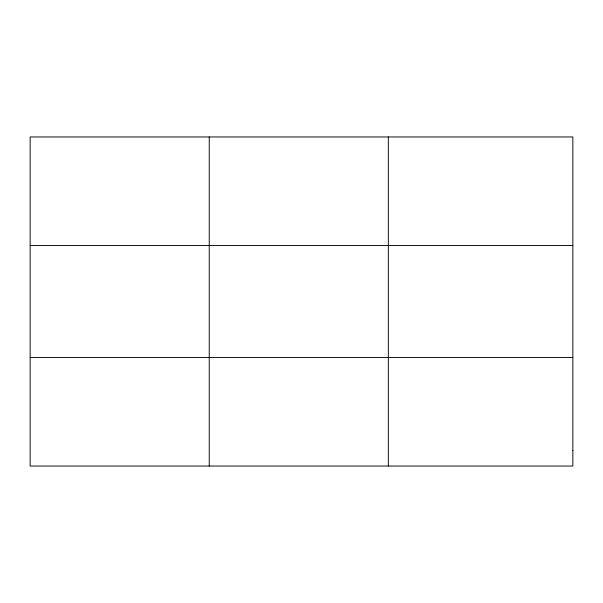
<?xml version="1.0" encoding="UTF-8"?>
<svg xmlns="http://www.w3.org/2000/svg" width="603" height="603" viewBox="0 0 603 603"><rect width="100%" height="100%" fill="white"/><g stroke="black" fill="none" stroke-linecap="round" stroke-linejoin="round"><path stroke-width="0.9" d="M209.241 136.956L209.241 466.044M388.332 136.956L388.332 466.044M30.15 245.557L572.85 245.557M30.15 357.443L572.85 357.443M572.85 450.524L572.85 466.044L30.15 466.044L30.15 136.956L572.85 136.956L572.85 450.524"/></g></svg>
